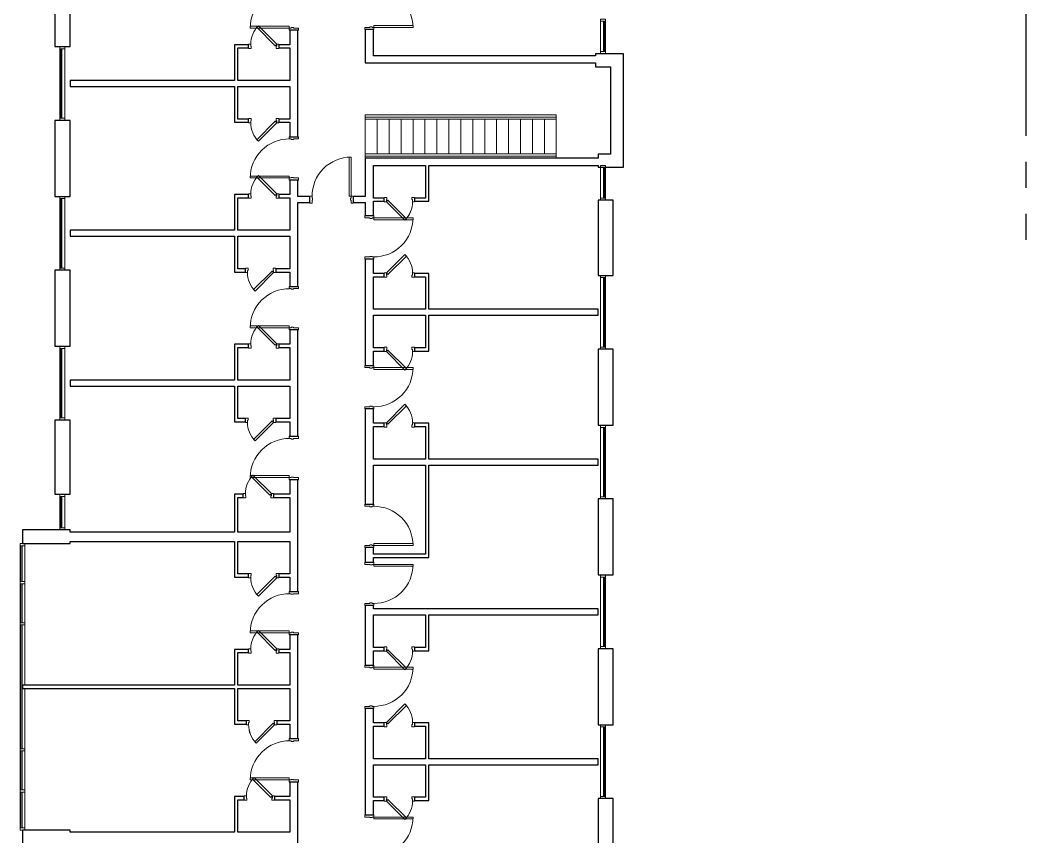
# Model space of a CAD drawing. Header units: inches. Extents: x -142 to 1479, y -1830 to 1455.
# Drawn here: x 343 to 1270, y -633 to 119 of the extents above; entities that cross this region are included whole.
import ezdxf

# ---------------------------------------------------------------- set-up
doc = ezdxf.new("R2010")
doc.units = ezdxf.units.IN
doc.header["$MEASUREMENT"] = 0
doc.linetypes.add('Grid Line', pattern=[168, 96, -24, 24, -24])
for name, color, linetype, lineweight in [('A-DOOR', 31, 'Continuous', 9), ('A-DOOR-FRAM', 31, 'Continuous', 15), ('A-FLOR-HRAL', 11, 'Continuous', 9), ('A-GLAZ-CURT', 52, 'Continuous', 9), ('A-GLAZ-CWMG', 51, 'Continuous', 9), ('A-WALL', 113, 'Continuous', 9), ('S-GRID', 1, 'Continuous', 9), ('S-STRS', 31, 'Continuous', 9)]:
    doc.layers.add(name, color=color, linetype=linetype, lineweight=lineweight)

# ---------------------------------------------------------------- blocks, each defined once
blk = doc.blocks.new('System Panel - zGlazed-5149014-LEVEL 2 Map Export')
at = {"layer": 'A-GLAZ-CURT'}
for p, q in [((16.5, -0.5), (-16.5, -0.5)), ((-16.5, -0.5), (-16.5, -1.5)), ((-16.5, -1.5), (16.5, -1.5)), ((16.5, -1.5), (16.5, -0.5))]:
    blk.add_line(p, q, dxfattribs=at)
blk = doc.blocks.new('Rectangular Mullion - 4 1_2_ x 2_ Rectangular_CE_-5149011-LEVEL 2 Map Export')
at = {"layer": 'A-GLAZ-CWMG'}
for p, q in [((343.37, -397.66), (343.37, -364.66)), ((347.87, -397.66), (347.87, -364.66))]:
    blk.add_line(p, q, dxfattribs=at)
blk = doc.blocks.new('Rectangular Mullion - 4 1_2_ x 2_ Rectangular_CE_-5139319-LEVEL 2 Map Export')
at = {"layer": 'A-GLAZ-CWMG', "lineweight": 15}
for p, q in [((-2, 2.25), (0, 2.25)), ((-2, -2.25), (-2, 2.25)), ((0, 2.25), (0, -2.25)), ((0, -2.25), (-2, -2.25))]:
    blk.add_line(p, q, dxfattribs=at)
blk = doc.blocks.new('Rectangular Mullion - 4 1_2_ x 2_ Rectangular_CE_-5139320-LEVEL 2 Map Export')
at = {"layer": 'A-GLAZ-CWMG', "lineweight": 15}
for p, q in [((0, 2.25), (-2, 2.25)), ((-2, 2.25), (-2, -2.25)), ((0, -2.25), (0, 2.25)), ((-2, -2.25), (0, -2.25))]:
    blk.add_line(p, q, dxfattribs=at)
blk = doc.blocks.new('Door-Single_CE_ - HM Door-2_ HM Frame-5146564-LEVEL 2 Map Export')
at = {"layer": 'A-DOOR'}
for p, q in [((16.25, -40.25), (16.25, -4.25)), ((16.25, -4.25), (18, -4.25)), ((18, -4.25), (18, -40.25)), ((18, -40.25), (16.25, -40.25))]:
    blk.add_line(p, q, dxfattribs=at)
at = {"layer": 'A-DOOR', "lineweight": 15}
for p, q in [((16.25, -40.25), (16.25, -4.25)), ((18, -4.25), (16.25, -4.25)), ((18, -4.25), (18, -40.25)), ((18, -40.25), (16.25, -40.25))]:
    blk.add_line(p, q, dxfattribs=at)
at = {"layer": 'A-DOOR'}
blk.add_arc((18, -4.25), 36, 179.5, 270, dxfattribs=at)
blk.add_arc((18, -4.25), 36, 179.5, 270, dxfattribs=at)
blk.add_arc((18, -4.25), 36, 179.5, 270, dxfattribs=at)
blk.add_arc((18, -4.25), 36, 179.5, 270, dxfattribs=at)
at = {"layer": 'A-DOOR-FRAM'}
for p, q in [((-20, 4.25), (-18, 4.25)), ((-20, -4.25), (-20, 4.25)), ((-18, 4.25), (-18, -0.5)), ((18, 4.25), (20, 4.25)), ((18, -0.5), (18, 4.25)), ((20, 4.25), (20, -4.25)), ((-18, -4.25), (-20, -4.25)), ((-18, -0.5), (-17.5, -0.5)), ((-18, -2.5), (-18, -4.25)), ((-17.5, -2.5), (-18, -2.5)), ((-17.5, -0.5), (-17.5, -2.5)), ((17.5, -0.5), (18, -0.5)), ((17.5, -2.5), (17.5, -0.5)), ((18, -2.5), (17.5, -2.5)), ((18, -4.25), (18, -2.5)), ((20, -4.25), (18, -4.25))]:
    blk.add_line(p, q, dxfattribs=at)
blk = doc.blocks.new('System Panel - zGlazed-5150671-LEVEL 2 Map Export')
at = {"layer": 'A-GLAZ-CURT'}
for p, q in [((18, -0.5), (-18, -0.5)), ((-18, -0.5), (-18, -1.5)), ((-18, -1.5), (18, -1.5)), ((18, -1.5), (18, -0.5))]:
    blk.add_line(p, q, dxfattribs=at)
blk = doc.blocks.new('Rectangular Mullion - 4 1_2_ x 2_ Rectangular_CE_-5149068-LEVEL 2 Map Export')
at = {"layer": 'A-GLAZ-CWMG'}
for p, q in [((343.37, -435.66), (343.37, -399.66)), ((347.87, -435.66), (347.87, -399.66))]:
    blk.add_line(p, q, dxfattribs=at)
blk = doc.blocks.new('Rectangular Mullion - 4 1_2_ x 2_ Rectangular_CE_-5142826-LEVEL 2 Map Export')
at = {"layer": 'A-GLAZ-CWMG', "lineweight": 15}
for p, q in [((-1, 2.25), (1, 2.25)), ((-1, -2.25), (-1, 2.25)), ((1, 2.25), (1, -2.25)), ((1, -2.25), (-1, -2.25))]:
    blk.add_line(p, q, dxfattribs=at)
blk = doc.blocks.new('System Panel - zGlazed-5149341-LEVEL 2 Map Export')
at = {"layer": 'A-GLAZ-CURT'}
for p, q in [((57, -0.5), (-57, -0.5)), ((-57, -0.5), (-57, -1.5)), ((-57, -1.5), (57, -1.5)), ((57, -1.5), (57, -0.5))]:
    blk.add_line(p, q, dxfattribs=at)
blk = doc.blocks.new('Rectangular Mullion - 4 1_2_ x 2_ Rectangular_CE_-5149339-LEVEL 2 Map Export')
at = {"layer": 'A-GLAZ-CWMG'}
for p, q in [((343.37, -551.66), (343.37, -437.66)), ((347.87, -493.16), (347.87, -437.66)), ((347.87, -551.66), (347.87, -496.16))]:
    blk.add_line(p, q, dxfattribs=at)
blk = doc.blocks.new('Door-Single_CE_ - HM Door-2_ HM Frame-5146565-LEVEL 2 Map Export')
at = {"layer": 'A-DOOR'}
for p, q in [((18, 40.25), (16.25, 40.25)), ((16.25, 40.25), (16.25, 4.25)), ((18, 4.25), (18, 40.25)), ((16.25, 4.25), (18, 4.25))]:
    blk.add_line(p, q, dxfattribs=at)
at = {"layer": 'A-DOOR', "lineweight": 15}
for p, q in [((18, 40.25), (16.25, 40.25)), ((16.25, 40.25), (16.25, 4.25)), ((18, 4.25), (18, 40.25)), ((18, 4.25), (16.25, 4.25))]:
    blk.add_line(p, q, dxfattribs=at)
at = {"layer": 'A-DOOR'}
blk.add_arc((18, 4.25), 36, 90, 180.5, dxfattribs=at)
blk.add_arc((18, 4.25), 36, 90, 180.5, dxfattribs=at)
blk.add_arc((18, 4.25), 36, 90, 180.5, dxfattribs=at)
blk.add_arc((18, 4.25), 36, 90, 180.5, dxfattribs=at)
at = {"layer": 'A-DOOR-FRAM'}
for p, q in [((-18, 4.25), (-20, 4.25)), ((-20, 4.25), (-20, -4.25)), ((-18, 2.5), (-18, 4.25)), ((-17.5, 2.5), (-18, 2.5)), ((-18, -4.25), (-18, 0.5)), ((-18, 0.5), (-17.5, 0.5)), ((-17.5, 0.5), (-17.5, 2.5)), ((18, 2.5), (17.5, 2.5)), ((17.5, 2.5), (17.5, 0.5)), ((17.5, 0.5), (18, 0.5)), ((20, 4.25), (18, 4.25)), ((18, 4.25), (18, 2.5)), ((18, 0.5), (18, -4.25)), ((20, -4.25), (20, 4.25)), ((-20, -4.25), (-18, -4.25)), ((18, -4.25), (20, -4.25))]:
    blk.add_line(p, q, dxfattribs=at)
blk = doc.blocks.new('Door-Single_CE_ - HM Door-2_ HM Frame-5149586-LEVEL 2 Map Export')
at = {"layer": 'A-DOOR'}
for p, q in [((18, 39.25), (16.25, 39.25)), ((16.25, 39.25), (16.25, 3.25)), ((18, 3.25), (18, 39.25)), ((16.25, 3.25), (18, 3.25))]:
    blk.add_line(p, q, dxfattribs=at)
at = {"layer": 'A-DOOR', "lineweight": 15}
for p, q in [((18, 39.25), (16.25, 39.25)), ((16.25, 39.25), (16.25, 3.25)), ((18, 3.25), (18, 39.25)), ((18, 3.25), (16.25, 3.25))]:
    blk.add_line(p, q, dxfattribs=at)
at = {"layer": 'A-DOOR'}
blk.add_arc((18, 3.25), 36, 90, 180.5, dxfattribs=at)
blk.add_arc((18, 3.25), 36, 90, 180.5, dxfattribs=at)
blk.add_arc((18, 3.25), 36, 90, 180.5, dxfattribs=at)
blk.add_arc((18, 3.25), 36, 90, 180.5, dxfattribs=at)
at = {"layer": 'A-DOOR-FRAM'}
for p, q in [((-18, 3.25), (-20, 3.25)), ((-20, 3.25), (-20, -3.25)), ((-18, 1.5), (-18, 3.25)), ((-17.5, 1.5), (-18, 1.5)), ((-17.5, -0.5), (-17.5, 1.5)), ((18, 1.5), (17.5, 1.5)), ((17.5, 1.5), (17.5, -0.5)), ((20, 3.25), (18, 3.25)), ((18, 3.25), (18, 1.5)), ((20, -3.25), (20, 3.25)), ((-20, -3.25), (-18, -3.25)), ((-18, -3.25), (-18, -0.5)), ((-18, -0.5), (-17.5, -0.5)), ((17.5, -0.5), (18, -0.5)), ((18, -0.5), (18, -3.25)), ((18, -3.25), (20, -3.25))]:
    blk.add_line(p, q, dxfattribs=at)
blk = doc.blocks.new('System Panel - zGlazed-5160974-LEVEL 2 Map Export')
at = {"layer": 'A-GLAZ-CURT'}
for p, q in [((32, -0.5), (-32, -0.5)), ((-32, -0.5), (-32, -1.5)), ((-32, -1.5), (32, -1.5)), ((32, -1.5), (32, -0.5))]:
    blk.add_line(p, q, dxfattribs=at)
blk = doc.blocks.new('Rectangular Mullion - 4 1_2_ x 2_ Rectangular_CE_-5160973-LEVEL 2 Map Export')
at = {"layer": 'A-GLAZ-CWMG'}
for p, q in [((380.12, 443.09), (380.12, 507.09)), ((384.62, 443.09), (384.62, 507.09))]:
    blk.add_line(p, q, dxfattribs=at)
blk = doc.blocks.new('System Panel - zGlazed-5161626-LEVEL 2 Map Export')
at = {"layer": 'A-GLAZ-CURT'}
for p, q in [((14, 1.5), (-14, 1.5)), ((-14, 1.5), (-14, 0.5)), ((-14, 0.5), (14, 0.5)), ((14, 0.5), (14, 1.5))]:
    blk.add_line(p, q, dxfattribs=at)
blk = doc.blocks.new('Rectangular Mullion - 4 1_2_ x 2_ Rectangular_CE_-5161625-LEVEL 2 Map Export')
at = {"layer": 'A-GLAZ-CWMG'}
for p, q in [((878.12, 603.34), (878.12, 631.34)), ((882.62, 603.34), (882.62, 631.34))]:
    blk.add_line(p, q, dxfattribs=at)
blk = doc.blocks.new('Rectangular Mullion - 4 1_2_ x 2_ Rectangular_CE_-5140190-LEVEL 2 Map Export')
at = {"layer": 'A-GLAZ-CWMG', "lineweight": 15}
for p, q in [((-2, 2.25), (0, 2.25)), ((-2, -2.25), (-2, 2.25)), ((0, 2.25), (0, -2.25)), ((0, -2.25), (-2, -2.25))]:
    blk.add_line(p, q, dxfattribs=at)
blk = doc.blocks.new('Rectangular Mullion - 4 1_2_ x 2_ Rectangular_CE_-5140191-LEVEL 2 Map Export')
at = {"layer": 'A-GLAZ-CWMG', "lineweight": 15}
for p, q in [((0, 2.25), (-2, 2.25)), ((-2, 2.25), (-2, -2.25)), ((0, -2.25), (0, 2.25)), ((-2, -2.25), (0, -2.25))]:
    blk.add_line(p, q, dxfattribs=at)
blk = doc.blocks.new('System Panel - zGlazed-5161405-LEVEL 2 Map Export')
at = {"layer": 'A-GLAZ-CURT'}
for p, q in [((32, 1.5), (-32, 1.5)), ((-32, 1.5), (-32, 0.5)), ((-32, 0.5), (32, 0.5)), ((32, 0.5), (32, 1.5))]:
    blk.add_line(p, q, dxfattribs=at)
blk = doc.blocks.new('Rectangular Mullion - 4 1_2_ x 2_ Rectangular_CE_-5161404-LEVEL 2 Map Export')
at = {"layer": 'A-GLAZ-CWMG'}
for p, q in [((878.12, 466.09), (878.12, 530.09)), ((882.62, 466.09), (882.62, 530.09))]:
    blk.add_line(p, q, dxfattribs=at)
blk = doc.blocks.new('System Panel - zGlazed-5161037-LEVEL 2 Map Export')
at = {"layer": 'A-GLAZ-CURT'}
for p, q in [((14.4375, -0.5), (-14.4375, -0.5)), ((-14.4375, -0.5), (-14.4375, -1.5)), ((-14.4375, -1.5), (14.4375, -1.5)), ((14.4375, -1.5), (14.4375, -0.5))]:
    blk.add_line(p, q, dxfattribs=at)
blk = doc.blocks.new('Rectangular Mullion - 4 1_2_ x 2_ Rectangular_CE_-5161036-LEVEL 2 Map Export')
at = {"layer": 'A-GLAZ-CWMG'}
for p, q in [((380.12, 579.47), (380.12, 608.34)), ((384.62, 579.47), (384.62, 608.34))]:
    blk.add_line(p, q, dxfattribs=at)
blk = doc.blocks.new('Railing - Railing-5168553-LEVEL 2 Map Export')
at = {"layer": 'A-FLOR-HRAL'}
for p, q in [((661.37, 28.22), (661.37, 30.22)), ((837.37, 30.22), (661.37, 30.22)), ((837.37, 28.22), (661.37, 28.22)), ((837.37, 30.22), (837.37, 28.22))]:
    blk.add_line(p, q, dxfattribs=at)
blk = doc.blocks.new('Railing - Railing-5168557-LEVEL 2 Map Export')
at = {"layer": 'A-FLOR-HRAL'}
for p, q in [((661.37, -5.78), (661.37, -3.78)), ((837.37, -3.78), (661.37, -3.78)), ((837.37, -5.78), (661.37, -5.78)), ((837.37, -3.78), (837.37, -5.78))]:
    blk.add_line(p, q, dxfattribs=at)
blk = doc.blocks.new('Door-Single_CE_ - WD Door-2_ WD Frame-5176364-LEVEL 2 Map Export')
at = {"layer": 'A-DOOR'}
for p, q in [((-4.97, 18.97), (-6.38, 17.56)), ((12, 2), (-4.97, 18.97)), ((-6.38, 17.56), (10.59, 0.59)), ((10.59, 0.59), (12, 2))]:
    blk.add_line(p, q, dxfattribs=at)
at = {"layer": 'A-DOOR', "lineweight": 15}
for p, q in [((-4.97, 18.97), (-6.38, 17.56)), ((12, 2), (-4.97, 18.97)), ((-6.38, 17.56), (10.59, 0.59)), ((12, 2), (10.59, 0.59))]:
    blk.add_line(p, q, dxfattribs=at)
at = {"layer": 'A-DOOR'}
for end in [180.5, 180.5, 180.61237, 180.61237]:
    blk.add_arc((12, 2), 24, 135, end, dxfattribs=at)
at = {"layer": 'A-DOOR-FRAM'}
for p, q in [((-12, 2), (-14, 2)), ((-14, 2), (-14, -2)), ((-12, 0), (-12, 2)), ((-11.5, 0), (-12, 0)), ((-11.5, -2), (-11.5, 0)), ((12, 0), (11.5, 0)), ((11.5, 0), (11.5, -2)), ((14, 2), (12, 2)), ((12, 2), (12, 0)), ((14, -2), (14, 2)), ((-14, -2), (-11.5, -2)), ((11.5, -2), (14, -2))]:
    blk.add_line(p, q, dxfattribs=at)
blk = doc.blocks.new('Door-Single_CE_ - WD Door-2_ WD Frame-5176362-LEVEL 2 Map Export')
at = {"layer": 'A-DOOR'}
for p, q in [((-6.38, -17.56), (10.59, -0.59)), ((12, -2), (-4.97, -18.97)), ((10.59, -0.59), (12, -2)), ((-4.97, -18.97), (-6.38, -17.56))]:
    blk.add_line(p, q, dxfattribs=at)
at = {"layer": 'A-DOOR', "lineweight": 15}
for p, q in [((-6.38, -17.56), (10.59, -0.59)), ((12, -2), (-4.97, -18.97)), ((12, -2), (10.59, -0.59)), ((-4.97, -18.97), (-6.38, -17.56))]:
    blk.add_line(p, q, dxfattribs=at)
at = {"layer": 'A-DOOR'}
for start in [179.38763, 179.38763, 179.5, 179.5]:
    blk.add_arc((12, -2), 24, start, 225, dxfattribs=at)
at = {"layer": 'A-DOOR-FRAM'}
for p, q in [((-14, 2), (-11.5, 2)), ((-14, -2), (-14, 2)), ((-11.5, 2), (-11.5, 0)), ((11.5, 2), (14, 2)), ((11.5, 0), (11.5, 2)), ((14, 2), (14, -2)), ((-12, -2), (-14, -2)), ((-12, 0), (-12, -2)), ((-11.5, 0), (-12, 0)), ((12, 0), (11.5, 0)), ((12, -2), (12, 0)), ((14, -2), (12, -2))]:
    blk.add_line(p, q, dxfattribs=at)

msp = doc.modelspace()

# ---------------------------------------------------------------- linework, layer by layer
at = {"layer": 'A-WALL', "lineweight": 25}
for p, q in [((375.37, 165.09), (375.37, 95.09)), ((389.37, 95.09), (389.37, 165.09)), ((599.37, 110.09), (591.87, 110.09)), ((591.87, 110.09), (591.87, 96.84)), ((599.37, 12.09), (599.37, 110.09)), ((661.37, 110.72), (661.37, 80.22)), ((668.87, 110.72), (661.37, 110.72)), ((668.87, 86.72), (668.87, 110.72)), ((375.37, 95.09), (389.37, 95.09)), ((540.87, 96.84), (540.87, 63.84)), ((553.87, 96.84), (540.87, 96.84)), ((543.87, 63.84), (543.87, 93.84)), ((543.87, 93.84), (553.87, 93.84)), ((553.87, 93.84), (553.87, 96.84)), ((591.87, 96.84), (581.87, 96.84)), ((581.87, 96.84), (581.87, 93.84)), ((581.87, 93.84), (591.87, 93.84)), ((591.87, 93.84), (591.87, 63.84)), ((873.37, 86.72), (668.87, 86.72)), ((899.37, 88.47), (873.37, 88.47)), ((873.37, 88.47), (873.37, 86.72)), ((899.37, -16.03), (899.37, 88.47)), ((661.37, 80.22), (873.37, 80.22)), ((873.37, 80.22), (873.37, 76.47)), ((873.37, 76.47), (887.37, 76.47)), ((887.37, 76.47), (887.37, -4.03)), ((540.87, 63.84), (389.37, 63.84)), ((389.37, 63.84), (389.37, 58.34)), ((389.37, 58.34), (540.87, 58.34)), ((540.87, 58.34), (540.87, 25.34)), ((591.87, 63.84), (543.87, 63.84)), ((543.87, 58.34), (591.87, 58.34)), ((543.87, 28.34), (543.87, 58.34)), ((591.87, 58.34), (591.87, 28.34)), ((553.87, 28.34), (543.87, 28.34)), ((553.87, 25.34), (553.87, 28.34)), ((591.87, 28.34), (581.87, 28.34)), ((581.87, 28.34), (581.87, 25.34)), ((375.37, 27.09), (375.37, -42.91)), ((389.37, 27.09), (375.37, 27.09)), ((389.37, -42.91), (389.37, 27.09)), ((540.87, 25.34), (553.87, 25.34)), ((581.87, 25.34), (591.87, 25.34)), ((591.87, 25.34), (591.87, 12.09)), ((591.87, 12.09), (599.37, 12.09)), ((875.87, -7.78), (661.37, -7.78)), ((661.37, -7.78), (661.37, -43.16)), ((887.37, -4.03), (875.87, -4.03)), ((875.87, -4.03), (875.87, -7.78)), ((668.87, -14.41), (716.87, -14.41)), ((668.87, -44.41), (668.87, -14.41)), ((716.87, -14.41), (716.87, -44.41)), ((719.87, -14.41), (875.87, -14.41)), ((719.87, -47.41), (719.87, -14.41)), ((875.87, -14.41), (875.87, -16.03)), ((875.87, -16.03), (899.37, -16.03)), ((599.37, -27.91), (591.87, -27.91)), ((591.87, -27.91), (591.87, -41.16)), ((599.37, -43.16), (599.37, -27.91)), ((375.37, -42.91), (389.37, -42.91)), ((540.87, -41.16), (540.87, -74.16)), ((553.87, -41.16), (540.87, -41.16)), ((543.87, -74.16), (543.87, -44.16)), ((543.87, -44.16), (553.87, -44.16)), ((553.87, -44.16), (553.87, -41.16)), ((591.87, -41.16), (581.87, -41.16)), ((581.87, -41.16), (581.87, -44.16)), ((581.87, -44.16), (591.87, -44.16)), ((591.87, -44.16), (591.87, -74.16)), ((610.37, -43.16), (599.37, -43.16)), ((610.37, -48.66), (610.37, -43.16)), ((661.37, -43.16), (650.37, -43.16)), ((650.37, -43.16), (650.37, -48.66)), ((678.87, -44.41), (668.87, -44.41)), ((678.87, -47.41), (678.87, -44.41)), ((716.87, -44.41), (706.87, -44.41)), ((706.87, -44.41), (706.87, -47.41)), ((599.37, -125.91), (599.37, -48.66)), ((599.37, -48.66), (610.37, -48.66)), ((650.37, -48.66), (661.37, -48.66)), ((661.37, -48.66), (661.37, -60.66)), ((668.87, -60.66), (668.87, -47.41)), ((668.87, -47.41), (678.87, -47.41)), ((706.87, -47.41), (719.87, -47.41)), ((875.87, -46.41), (875.87, -115.66)), ((889.87, -46.41), (875.87, -46.41)), ((889.87, -115.66), (889.87, -46.41)), ((661.37, -60.66), (668.87, -60.66)), ((540.87, -74.16), (389.37, -74.16)), ((389.37, -74.16), (389.37, -79.66)), ((389.37, -79.66), (540.87, -79.66)), ((540.87, -79.66), (540.87, -112.66)), ((591.87, -74.16), (543.87, -74.16)), ((543.87, -79.66), (591.87, -79.66)), ((543.87, -109.66), (543.87, -79.66)), ((591.87, -79.66), (591.87, -109.66)), ((661.37, -100.66), (661.37, -198.66)), ((668.87, -100.66), (661.37, -100.66)), ((668.87, -113.91), (668.87, -100.66)), ((375.37, -110.91), (375.37, -180.91)), ((389.37, -110.91), (375.37, -110.91)), ((389.37, -180.91), (389.37, -110.91)), ((550.87, -109.66), (543.87, -109.66)), ((550.87, -112.66), (550.87, -109.66)), ((591.87, -109.66), (578.87, -109.66)), ((578.87, -109.66), (578.87, -112.66)), ((540.87, -112.66), (550.87, -112.66)), ((578.87, -112.66), (591.87, -112.66)), ((591.87, -112.66), (591.87, -125.91)), ((678.87, -113.91), (668.87, -113.91)), ((668.87, -146.91), (668.87, -116.91)), ((668.87, -116.91), (678.87, -116.91)), ((678.87, -116.91), (678.87, -113.91)), ((719.87, -113.91), (706.87, -113.91)), ((706.87, -113.91), (706.87, -116.91)), ((706.87, -116.91), (716.87, -116.91)), ((716.87, -116.91), (716.87, -146.91)), ((719.87, -146.91), (719.87, -113.91)), ((875.87, -115.66), (889.87, -115.66)), ((591.87, -125.91), (599.37, -125.91)), ((716.87, -146.91), (668.87, -146.91)), ((875.87, -146.91), (719.87, -146.91)), ((875.87, -152.41), (875.87, -146.91)), ((668.87, -152.41), (716.87, -152.41)), ((668.87, -182.41), (668.87, -152.41)), ((716.87, -152.41), (716.87, -182.41)), ((719.87, -152.41), (875.87, -152.41)), ((719.87, -185.41), (719.87, -152.41)), ((599.37, -165.91), (591.87, -165.91)), ((591.87, -165.91), (591.87, -179.16)), ((599.37, -263.91), (599.37, -165.91)), ((375.37, -180.91), (389.37, -180.91)), ((540.87, -179.16), (540.87, -212.16)), ((553.87, -179.16), (540.87, -179.16)), ((543.87, -212.16), (543.87, -182.16)), ((543.87, -182.16), (553.87, -182.16)), ((553.87, -182.16), (553.87, -179.16)), ((591.87, -179.16), (581.87, -179.16)), ((581.87, -179.16), (581.87, -182.16)), ((581.87, -182.16), (591.87, -182.16)), ((591.87, -182.16), (591.87, -212.16)), ((678.87, -182.41), (668.87, -182.41)), ((678.87, -185.41), (678.87, -182.41)), ((716.87, -182.41), (706.87, -182.41)), ((706.87, -182.41), (706.87, -185.41)), ((875.87, -183.66), (875.87, -253.66)), ((889.87, -183.66), (875.87, -183.66)), ((889.87, -253.66), (889.87, -183.66)), ((668.87, -198.66), (668.87, -185.41)), ((668.87, -185.41), (678.87, -185.41)), ((706.87, -185.41), (719.87, -185.41)), ((661.37, -198.66), (668.87, -198.66)), ((540.87, -212.16), (389.37, -212.16)), ((389.37, -212.16), (389.37, -217.66)), ((591.87, -212.16), (543.87, -212.16)), ((389.37, -217.66), (540.87, -217.66)), ((540.87, -217.66), (540.87, -250.66)), ((543.87, -217.66), (591.87, -217.66)), ((543.87, -247.66), (543.87, -217.66)), ((591.87, -217.66), (591.87, -247.66)), ((661.37, -238.66), (661.37, -326.41)), ((668.87, -238.66), (661.37, -238.66)), ((668.87, -251.91), (668.87, -238.66)), ((375.37, -248.91), (375.37, -317.28)), ((389.37, -248.91), (375.37, -248.91)), ((389.37, -317.28), (389.37, -248.91)), ((550.87, -247.66), (543.87, -247.66)), ((550.87, -250.66), (550.87, -247.66)), ((591.87, -247.66), (578.87, -247.66)), ((578.87, -247.66), (578.87, -250.66)), ((540.87, -250.66), (550.87, -250.66)), ((578.87, -250.66), (591.87, -250.66)), ((591.87, -250.66), (591.87, -263.91)), ((678.87, -251.91), (668.87, -251.91)), ((668.87, -284.91), (668.87, -254.91)), ((668.87, -254.91), (678.87, -254.91)), ((678.87, -254.91), (678.87, -251.91)), ((719.87, -251.91), (706.87, -251.91)), ((706.87, -251.91), (706.87, -254.91)), ((706.87, -254.91), (716.87, -254.91)), ((716.87, -254.91), (716.87, -284.91)), ((719.87, -284.91), (719.87, -251.91)), ((875.87, -253.66), (889.87, -253.66)), ((591.87, -263.91), (599.37, -263.91)), ((716.87, -284.91), (668.87, -284.91)), ((875.87, -284.91), (719.87, -284.91)), ((875.87, -290.41), (875.87, -284.91)), ((668.87, -290.41), (716.87, -290.41)), ((668.87, -326.41), (668.87, -290.41)), ((716.87, -290.41), (716.87, -372.41)), ((719.87, -290.41), (875.87, -290.41)), ((719.87, -375.41), (719.87, -290.41)), ((599.37, -303.91), (591.87, -303.91)), ((591.87, -303.91), (591.87, -317.16)), ((599.37, -406.91), (599.37, -303.91)), ((375.37, -317.28), (389.37, -317.28)), ((540.87, -317.16), (540.87, -352.16)), ((548.87, -317.16), (540.87, -317.16)), ((543.87, -352.16), (543.87, -320.16)), ((543.87, -320.16), (548.87, -320.16)), ((548.87, -320.16), (548.87, -317.16)), ((591.87, -317.16), (576.87, -317.16)), ((576.87, -317.16), (576.87, -320.16)), ((576.87, -320.16), (591.87, -320.16)), ((591.87, -320.16), (591.87, -352.16)), ((875.87, -321.66), (875.87, -391.66)), ((889.87, -321.66), (875.87, -321.66)), ((889.87, -391.66), (889.87, -321.66)), ((661.37, -326.41), (668.87, -326.41)), ((389.37, -350.16), (345.62, -350.16)), ((345.62, -350.16), (345.62, -362.66)), ((389.37, -352.16), (389.37, -350.16)), ((540.87, -352.16), (389.37, -352.16)), ((389.37, -362.66), (389.37, -360.66)), ((389.37, -360.66), (540.87, -360.66)), ((540.87, -360.66), (540.87, -393.66)), ((591.87, -352.16), (543.87, -352.16)), ((543.87, -360.66), (591.87, -360.66)), ((543.87, -390.66), (543.87, -360.66)), ((591.87, -360.66), (591.87, -390.66)), ((345.62, -362.66), (389.37, -362.66)), ((661.37, -366.41), (661.37, -379.91)), ((668.87, -366.41), (661.37, -366.41)), ((668.87, -372.41), (668.87, -366.41)), ((661.37, -379.91), (668.87, -379.91)), ((716.87, -372.41), (668.87, -372.41)), ((668.87, -379.91), (668.87, -375.41)), ((668.87, -375.41), (719.87, -375.41)), ((540.87, -393.66), (553.87, -393.66)), ((553.87, -390.66), (543.87, -390.66)), ((553.87, -393.66), (553.87, -390.66)), ((591.87, -390.66), (581.87, -390.66)), ((581.87, -390.66), (581.87, -393.66)), ((581.87, -393.66), (591.87, -393.66)), ((591.87, -393.66), (591.87, -406.91)), ((875.87, -391.66), (889.87, -391.66)), ((591.87, -406.91), (599.37, -406.91)), ((661.37, -419.91), (661.37, -474.66)), ((668.87, -419.91), (661.37, -419.91)), ((668.87, -422.91), (668.87, -419.91)), ((875.87, -422.91), (668.87, -422.91)), ((875.87, -428.41), (875.87, -422.91)), ((668.87, -458.41), (668.87, -428.41)), ((668.87, -428.41), (716.87, -428.41)), ((716.87, -428.41), (716.87, -458.41)), ((719.87, -428.41), (875.87, -428.41)), ((719.87, -461.41), (719.87, -428.41)), ((599.37, -446.91), (591.87, -446.91)), ((591.87, -446.91), (591.87, -460.16)), ((599.37, -542.41), (599.37, -446.91)), ((540.87, -460.16), (540.87, -493.16)), ((553.87, -460.16), (540.87, -460.16)), ((543.87, -493.16), (543.87, -463.16)), ((543.87, -463.16), (553.87, -463.16)), ((553.87, -463.16), (553.87, -460.16)), ((591.87, -460.16), (581.87, -460.16)), ((581.87, -460.16), (581.87, -463.16)), ((581.87, -463.16), (591.87, -463.16)), ((591.87, -463.16), (591.87, -493.16)), ((678.87, -458.41), (668.87, -458.41)), ((668.87, -474.66), (668.87, -461.41)), ((668.87, -461.41), (678.87, -461.41)), ((678.87, -461.41), (678.87, -458.41)), ((716.87, -458.41), (706.87, -458.41)), ((706.87, -458.41), (706.87, -461.41)), ((706.87, -461.41), (719.87, -461.41)), ((875.87, -459.66), (875.87, -529.66)), ((889.87, -459.66), (875.87, -459.66)), ((889.87, -529.66), (889.87, -459.66)), ((661.37, -474.66), (668.87, -474.66)), ((540.87, -493.16), (345.62, -493.16)), ((345.62, -493.16), (345.62, -496.16)), ((345.62, -496.16), (540.87, -496.16)), ((540.87, -496.16), (540.87, -529.16)), ((591.87, -493.16), (543.87, -493.16)), ((543.87, -496.16), (591.87, -496.16)), ((543.87, -526.16), (543.87, -496.16)), ((591.87, -496.16), (591.87, -526.16)), ((661.37, -514.66), (661.37, -612.66)), ((668.87, -514.66), (661.37, -514.66)), ((668.87, -527.91), (668.87, -514.66)), ((551.87, -526.16), (543.87, -526.16)), ((551.87, -529.16), (551.87, -526.16)), ((591.87, -526.16), (579.87, -526.16)), ((579.87, -526.16), (579.87, -529.16)), ((678.87, -527.91), (668.87, -527.91)), ((678.87, -530.91), (678.87, -527.91)), ((719.87, -527.91), (706.87, -527.91)), ((706.87, -527.91), (706.87, -530.91)), ((719.87, -560.91), (719.87, -527.91)), ((540.87, -529.16), (551.87, -529.16)), ((579.87, -529.16), (591.87, -529.16)), ((591.87, -529.16), (591.87, -542.41)), ((668.87, -560.91), (668.87, -530.91)), ((668.87, -530.91), (678.87, -530.91)), ((706.87, -530.91), (716.87, -530.91)), ((716.87, -530.91), (716.87, -560.91)), ((875.87, -529.66), (889.87, -529.66)), ((591.87, -542.41), (599.37, -542.41)), ((716.87, -560.91), (668.87, -560.91)), ((875.87, -560.91), (719.87, -560.91)), ((875.87, -566.41), (875.87, -560.91)), ((668.87, -596.41), (668.87, -566.41)), ((668.87, -566.41), (716.87, -566.41)), ((716.87, -566.41), (716.87, -596.41)), ((719.87, -566.41), (875.87, -566.41)), ((719.87, -599.41), (719.87, -566.41)), ((599.37, -582.41), (591.87, -582.41)), ((591.87, -582.41), (591.87, -595.66)), ((599.37, -685.41), (599.37, -582.41)), ((540.87, -595.66), (540.87, -628.66)), ((549.87, -595.66), (540.87, -595.66)), ((543.87, -628.66), (543.87, -598.66)), ((543.87, -598.66), (549.87, -598.66)), ((549.87, -598.66), (549.87, -595.66)), ((591.87, -595.66), (577.87, -595.66)), ((577.87, -595.66), (577.87, -598.66)), ((577.87, -598.66), (591.87, -598.66)), ((591.87, -598.66), (591.87, -628.66)), ((678.87, -596.41), (668.87, -596.41)), ((668.87, -612.66), (668.87, -599.41)), ((668.87, -599.41), (678.87, -599.41)), ((678.87, -599.41), (678.87, -596.41)), ((716.87, -596.41), (706.87, -596.41)), ((706.87, -596.41), (706.87, -599.41)), ((706.87, -599.41), (719.87, -599.41)), ((875.87, -597.66), (875.87, -667.66)), ((889.87, -597.66), (875.87, -597.66)), ((889.87, -667.66), (889.87, -597.66)), ((661.37, -612.66), (668.87, -612.66)), ((389.37, -626.66), (345.62, -626.66)), ((345.62, -626.66), (345.62, -639.16)), ((389.37, -628.66), (389.37, -626.66)), ((540.87, -628.66), (389.37, -628.66)), ((591.87, -628.66), (543.87, -628.66))]:
    msp.add_line(p, q, dxfattribs=at)
at = {"layer": 'S-GRID', "linetype": 'Grid Line', "lineweight": 25}
for p, q in [((1270, 1191.44), (1270, 109.01)), ((1270, 109.01), (1270, -82.99))]:
    msp.add_line(p, q, dxfattribs=at)
at = {"layer": 'S-STRS'}
for p, q in [((661.37, 32.22), (661.37, 30.22)), ((837.37, 32.22), (661.37, 32.22)), ((661.37, -3.78), (661.37, 28.22)), ((672.37, -3.78), (672.37, 28.22)), ((683.37, -3.78), (683.37, 28.22)), ((694.37, -3.78), (694.37, 28.22)), ((705.37, -3.78), (705.37, 28.22)), ((716.37, -3.78), (716.37, 28.22)), ((727.37, -3.78), (727.37, 28.22)), ((738.37, -3.78), (738.37, 28.22)), ((749.37, -3.78), (749.37, 28.22)), ((760.37, -3.78), (760.37, 28.22)), ((771.37, -3.78), (771.37, 28.22)), ((782.37, -3.78), (782.37, 28.22)), ((793.37, -3.78), (793.37, 28.22)), ((804.37, -3.78), (804.37, 28.22)), ((815.37, -3.78), (815.37, 28.22)), ((826.37, -3.78), (826.37, 28.22)), ((837.37, 30.22), (837.37, 32.22)), ((837.37, -3.78), (837.37, 28.22)), ((661.37, -5.78), (661.37, -7.78)), ((837.37, -7.78), (837.37, -5.78))]:
    msp.add_line(p, q, dxfattribs=at)

# ---------------------------------------------------------------- block references
at = {"layer": 'A-DOOR'}
for name, p, rotation in [('Door-Single_CE_ - HM Door-2_ HM Frame-5146564-LEVEL 2 Map Export', (595.62, 130.09), 270.0000000000001), ('Door-Single_CE_ - HM Door-2_ HM Frame-5146565-LEVEL 2 Map Export', (665.12, 130.72), 270.0000000000001), ('Door-Single_CE_ - HM Door-2_ HM Frame-5146564-LEVEL 2 Map Export', (595.62, -7.91), 270.0000000000001), ('Door-Single_CE_ - WD Door-2_ WD Frame-5176364-LEVEL 2 Map Export', (692.87, -45.91), 180), ('Door-Single_CE_ - HM Door-2_ HM Frame-5146564-LEVEL 2 Map Export', (665.12, -80.66), 90.00000000000006), ('Door-Single_CE_ - WD Door-2_ WD Frame-5176362-LEVEL 2 Map Export', (692.87, -115.41), 180), ('Door-Single_CE_ - HM Door-2_ HM Frame-5146564-LEVEL 2 Map Export', (595.62, -145.91), 270.0000000000001), ('Door-Single_CE_ - WD Door-2_ WD Frame-5176364-LEVEL 2 Map Export', (692.87, -183.91), 180), ('Door-Single_CE_ - HM Door-2_ HM Frame-5146564-LEVEL 2 Map Export', (665.12, -218.66), 90.00000000000006), ('Door-Single_CE_ - WD Door-2_ WD Frame-5176362-LEVEL 2 Map Export', (692.87, -253.41), 180), ('Door-Single_CE_ - HM Door-2_ HM Frame-5146564-LEVEL 2 Map Export', (595.62, -283.91), 270.0000000000001), ('Door-Single_CE_ - HM Door-2_ HM Frame-5146565-LEVEL 2 Map Export', (665.12, -346.41), 270.0000000000001), ('Door-Single_CE_ - HM Door-2_ HM Frame-5146564-LEVEL 2 Map Export', (665.12, -399.91), 90.00000000000006), ('Door-Single_CE_ - HM Door-2_ HM Frame-5146564-LEVEL 2 Map Export', (595.62, -426.91), 270.0000000000001), ('Door-Single_CE_ - WD Door-2_ WD Frame-5176364-LEVEL 2 Map Export', (692.87, -459.91), 180), ('Door-Single_CE_ - HM Door-2_ HM Frame-5146564-LEVEL 2 Map Export', (665.12, -494.66), 90.00000000000006), ('Door-Single_CE_ - WD Door-2_ WD Frame-5176362-LEVEL 2 Map Export', (692.87, -529.41), 180), ('Door-Single_CE_ - HM Door-2_ HM Frame-5146564-LEVEL 2 Map Export', (595.62, -562.41), 270.0000000000001), ('Door-Single_CE_ - WD Door-2_ WD Frame-5176364-LEVEL 2 Map Export', (692.87, -597.91), 180), ('Door-Single_CE_ - HM Door-2_ HM Frame-5146564-LEVEL 2 Map Export', (665.12, -632.66), 90.00000000000006)]:
    msp.add_blockref(name, p, dxfattribs=dict(at, rotation=rotation))
for name, p in [('Door-Single_CE_ - WD Door-2_ WD Frame-5176364-LEVEL 2 Map Export', (567.87, 95.34)), ('Door-Single_CE_ - WD Door-2_ WD Frame-5176362-LEVEL 2 Map Export', (567.87, 26.84)), ('Door-Single_CE_ - HM Door-2_ HM Frame-5149586-LEVEL 2 Map Export', (630.37, -45.91)), ('Door-Single_CE_ - WD Door-2_ WD Frame-5176364-LEVEL 2 Map Export', (567.87, -42.66)), ('Door-Single_CE_ - WD Door-2_ WD Frame-5176362-LEVEL 2 Map Export', (564.87, -111.16)), ('Door-Single_CE_ - WD Door-2_ WD Frame-5176364-LEVEL 2 Map Export', (567.87, -180.66)), ('Door-Single_CE_ - WD Door-2_ WD Frame-5176362-LEVEL 2 Map Export', (564.87, -249.16)), ('Door-Single_CE_ - WD Door-2_ WD Frame-5176364-LEVEL 2 Map Export', (562.87, -318.66)), ('Door-Single_CE_ - WD Door-2_ WD Frame-5176362-LEVEL 2 Map Export', (567.87, -392.16)), ('Door-Single_CE_ - WD Door-2_ WD Frame-5176364-LEVEL 2 Map Export', (567.87, -461.66)), ('Door-Single_CE_ - WD Door-2_ WD Frame-5176362-LEVEL 2 Map Export', (565.87, -527.66)), ('Door-Single_CE_ - WD Door-2_ WD Frame-5176364-LEVEL 2 Map Export', (563.87, -597.16))]:
    msp.add_blockref(name, p, dxfattribs=at)
at = {"layer": 'A-FLOR-HRAL'}
for name in ['Railing - Railing-5168553-LEVEL 2 Map Export', 'Railing - Railing-5168557-LEVEL 2 Map Export']:
    msp.add_blockref(name, (0, 0), dxfattribs=at)
at = {"layer": 'A-GLAZ-CURT'}
for name, p, rotation in [('System Panel - zGlazed-5161626-LEVEL 2 Map Export', (880.37, 104.47), 269.9999999999998), ('System Panel - zGlazed-5160974-LEVEL 2 Map Export', (382.37, 61.09), 269.9999999999999), ('System Panel - zGlazed-5161626-LEVEL 2 Map Export', (880.37, -30.41), 269.9999999999998), ('System Panel - zGlazed-5160974-LEVEL 2 Map Export', (382.37, -76.91), 269.9999999999999), ('System Panel - zGlazed-5161405-LEVEL 2 Map Export', (880.37, -149.66), 270.0000000000001), ('System Panel - zGlazed-5160974-LEVEL 2 Map Export', (382.37, -214.91), 269.9999999999999), ('System Panel - zGlazed-5161405-LEVEL 2 Map Export', (880.37, -287.66), 270.0000000000001), ('System Panel - zGlazed-5161037-LEVEL 2 Map Export', (382.37, -333.72), 269.9999999999999), ('System Panel - zGlazed-5149014-LEVEL 2 Map Export', (345.62, -381.16), 269.9999999999999), ('System Panel - zGlazed-5161405-LEVEL 2 Map Export', (880.37, -425.66), 270.0000000000001), ('System Panel - zGlazed-5150671-LEVEL 2 Map Export', (345.62, -417.66), 269.9999999999999), ('System Panel - zGlazed-5149341-LEVEL 2 Map Export', (345.62, -494.66), 269.9999999999999), ('System Panel - zGlazed-5161405-LEVEL 2 Map Export', (880.37, -563.66), 270.0000000000001), ('System Panel - zGlazed-5150671-LEVEL 2 Map Export', (345.62, -571.66), 269.9999999999999), ('System Panel - zGlazed-5149014-LEVEL 2 Map Export', (345.62, -608.16), 269.9999999999999)]:
    msp.add_blockref(name, p, dxfattribs=dict(at, rotation=rotation))
at = {"layer": 'A-GLAZ-CWMG'}
for name, p, rotation in [('Rectangular Mullion - 4 1_2_ x 2_ Rectangular_CE_-5140191-LEVEL 2 Map Export', (880.37, 120.47), 89.99999999999974), ('Rectangular Mullion - 4 1_2_ x 2_ Rectangular_CE_-5139320-LEVEL 2 Map Export', (382.37, 95.09), 89.99999999999991), ('Rectangular Mullion - 4 1_2_ x 2_ Rectangular_CE_-5140191-LEVEL 2 Map Export', (880.37, -14.41), 89.99999999999974), ('Rectangular Mullion - 4 1_2_ x 2_ Rectangular_CE_-5139320-LEVEL 2 Map Export', (382.37, -42.91), 89.99999999999991), ('Rectangular Mullion - 4 1_2_ x 2_ Rectangular_CE_-5140191-LEVEL 2 Map Export', (880.37, -115.66), 90.0000000000001), ('Rectangular Mullion - 4 1_2_ x 2_ Rectangular_CE_-5139320-LEVEL 2 Map Export', (382.37, -180.91), 89.99999999999991), ('Rectangular Mullion - 4 1_2_ x 2_ Rectangular_CE_-5140191-LEVEL 2 Map Export', (880.37, -253.66), 90.0000000000001), ('Rectangular Mullion - 4 1_2_ x 2_ Rectangular_CE_-5139320-LEVEL 2 Map Export', (382.37, -317.28), 89.99999999999991), ('Rectangular Mullion - 4 1_2_ x 2_ Rectangular_CE_-5139320-LEVEL 2 Map Export', (345.62, -362.66), 89.99999999999991), ('Rectangular Mullion - 4 1_2_ x 2_ Rectangular_CE_-5140191-LEVEL 2 Map Export', (880.37, -391.66), 90.0000000000001), ('Rectangular Mullion - 4 1_2_ x 2_ Rectangular_CE_-5140191-LEVEL 2 Map Export', (880.37, -529.66), 90.0000000000001)]:
    msp.add_blockref(name, p, dxfattribs=dict(at, rotation=rotation))
for name, p in [('Rectangular Mullion - 4 1_2_ x 2_ Rectangular_CE_-5161625-LEVEL 2 Map Export', (0, -512.87)), ('Rectangular Mullion - 4 1_2_ x 2_ Rectangular_CE_-5160973-LEVEL 2 Map Export', (0, -414)), ('Rectangular Mullion - 4 1_2_ x 2_ Rectangular_CE_-5161625-LEVEL 2 Map Export', (0, -647.75)), ('Rectangular Mullion - 4 1_2_ x 2_ Rectangular_CE_-5160973-LEVEL 2 Map Export', (0, -552)), ('Rectangular Mullion - 4 1_2_ x 2_ Rectangular_CE_-5161404-LEVEL 2 Map Export', (0, -647.75)), ('Rectangular Mullion - 4 1_2_ x 2_ Rectangular_CE_-5160973-LEVEL 2 Map Export', (0, -690)), ('Rectangular Mullion - 4 1_2_ x 2_ Rectangular_CE_-5161404-LEVEL 2 Map Export', (0, -785.75)), ('Rectangular Mullion - 4 1_2_ x 2_ Rectangular_CE_-5161036-LEVEL 2 Map Export', (0, -927.62)), ('Rectangular Mullion - 4 1_2_ x 2_ Rectangular_CE_-5149011-LEVEL 2 Map Export', (0, 0)), ('Rectangular Mullion - 4 1_2_ x 2_ Rectangular_CE_-5161404-LEVEL 2 Map Export', (0, -923.75)), ('Rectangular Mullion - 4 1_2_ x 2_ Rectangular_CE_-5149068-LEVEL 2 Map Export', (0, 0)), ('Rectangular Mullion - 4 1_2_ x 2_ Rectangular_CE_-5149339-LEVEL 2 Map Export', (0, 0)), ('Rectangular Mullion - 4 1_2_ x 2_ Rectangular_CE_-5161404-LEVEL 2 Map Export', (0, -1061.75)), ('Rectangular Mullion - 4 1_2_ x 2_ Rectangular_CE_-5149068-LEVEL 2 Map Export', (0, -154)), ('Rectangular Mullion - 4 1_2_ x 2_ Rectangular_CE_-5149011-LEVEL 2 Map Export', (0, -227))]:
    msp.add_blockref(name, p, dxfattribs=at)
at = {"layer": 'A-GLAZ-CWMG', "extrusion": (0, 0, -1)}
for name, p, rotation in [('Rectangular Mullion - 4 1_2_ x 2_ Rectangular_CE_-5140190-LEVEL 2 Map Export', (-880.37, 88.47), 270.0000000000002), ('Rectangular Mullion - 4 1_2_ x 2_ Rectangular_CE_-5139319-LEVEL 2 Map Export', (-382.37, 27.09), 270.0000000000001), ('Rectangular Mullion - 4 1_2_ x 2_ Rectangular_CE_-5140190-LEVEL 2 Map Export', (-880.37, -46.41), 270.0000000000002), ('Rectangular Mullion - 4 1_2_ x 2_ Rectangular_CE_-5139319-LEVEL 2 Map Export', (-382.37, -110.91), 270.0000000000001), ('Rectangular Mullion - 4 1_2_ x 2_ Rectangular_CE_-5140190-LEVEL 2 Map Export', (-880.37, -183.66), 269.9999999999999), ('Rectangular Mullion - 4 1_2_ x 2_ Rectangular_CE_-5139319-LEVEL 2 Map Export', (-382.37, -248.91), 270.0000000000001), ('Rectangular Mullion - 4 1_2_ x 2_ Rectangular_CE_-5140190-LEVEL 2 Map Export', (-880.37, -321.66), 269.9999999999999), ('Rectangular Mullion - 4 1_2_ x 2_ Rectangular_CE_-5139319-LEVEL 2 Map Export', (-382.37, -350.16), 270.0000000000001), ('Rectangular Mullion - 4 1_2_ x 2_ Rectangular_CE_-5142826-LEVEL 2 Map Export', (-345.62, -398.66), 270.0000000000001), ('Rectangular Mullion - 4 1_2_ x 2_ Rectangular_CE_-5142826-LEVEL 2 Map Export', (-345.62, -436.66), 270.0000000000001), ('Rectangular Mullion - 4 1_2_ x 2_ Rectangular_CE_-5140190-LEVEL 2 Map Export', (-880.37, -459.66), 269.9999999999999), ('Rectangular Mullion - 4 1_2_ x 2_ Rectangular_CE_-5142826-LEVEL 2 Map Export', (-345.62, -552.66), 270.0000000000001), ('Rectangular Mullion - 4 1_2_ x 2_ Rectangular_CE_-5142826-LEVEL 2 Map Export', (-345.62, -590.66), 270.0000000000001), ('Rectangular Mullion - 4 1_2_ x 2_ Rectangular_CE_-5140190-LEVEL 2 Map Export', (-880.37, -597.66), 269.9999999999999), ('Rectangular Mullion - 4 1_2_ x 2_ Rectangular_CE_-5139319-LEVEL 2 Map Export', (-345.62, -626.66), 270.0000000000001)]:
    msp.add_blockref(name, p, dxfattribs=dict(at, rotation=rotation))

doc.saveas('drawing.dxf')
